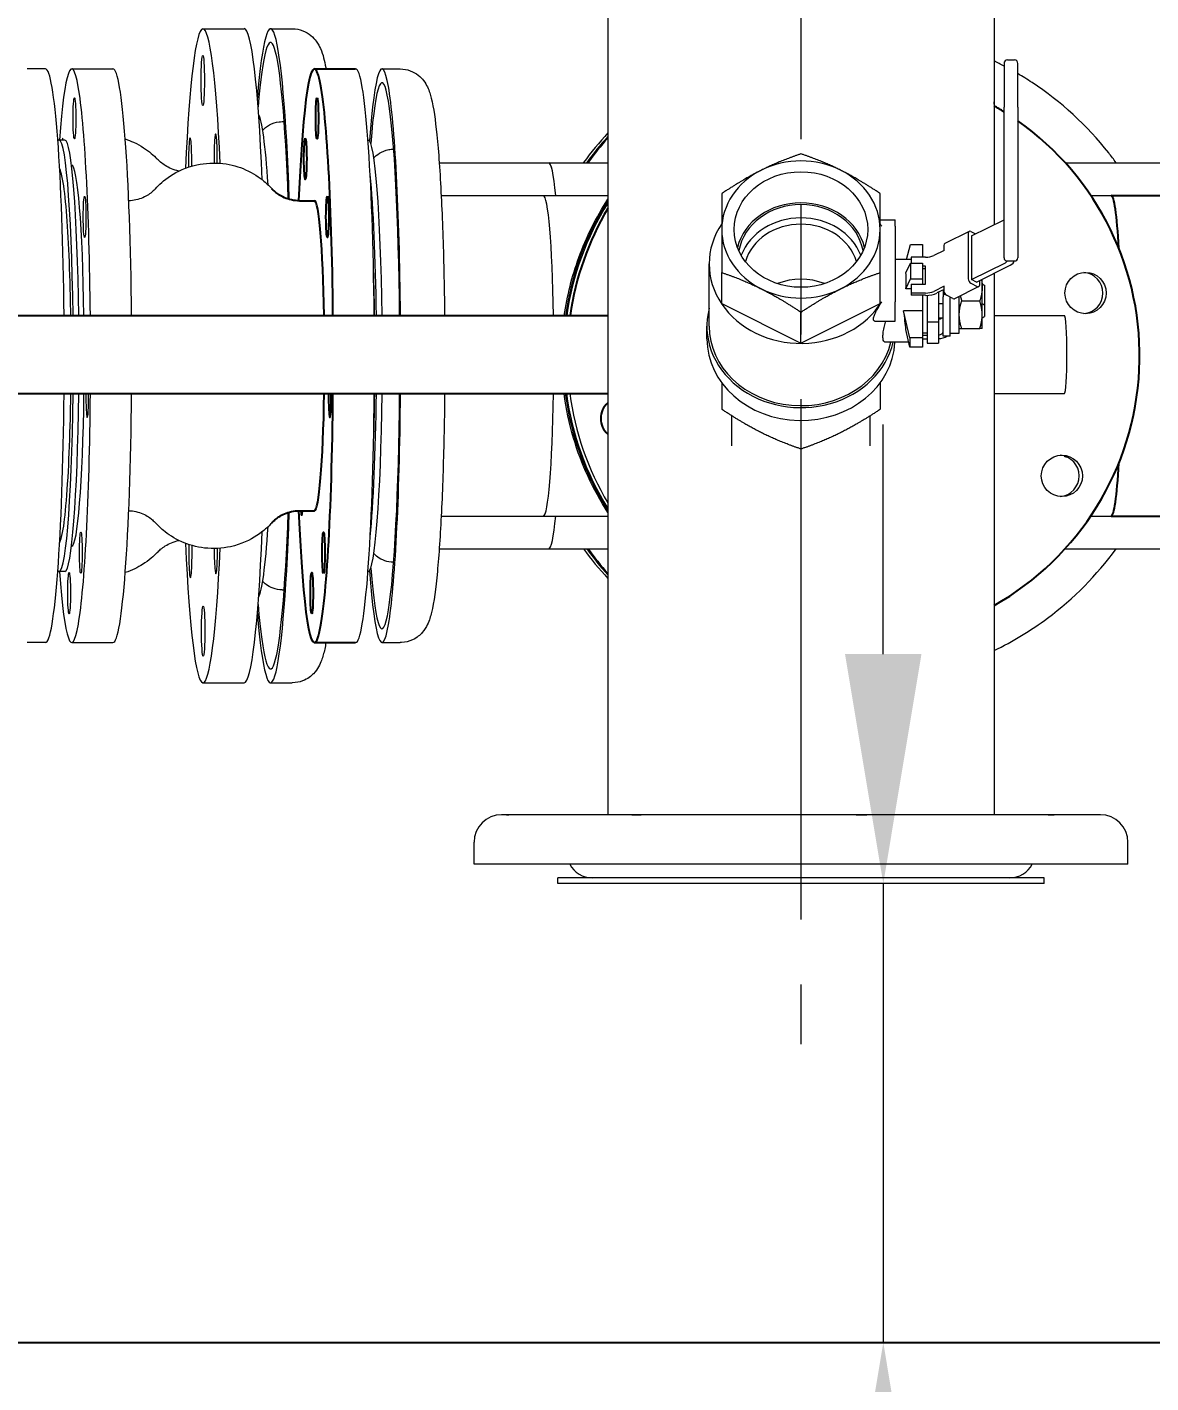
# Model space of a CAD drawing. Header units: millimetres. Extents: x 0 to 100323, y 0 to 59400.
# Drawn here: x 60311 to 61536, y 45902 to 47378 of the extents above; entities that cross this region are included whole.
import ezdxf

# ---------------------------------------------------------------- set-up
doc = ezdxf.new("R2010")
doc.units = ezdxf.units.MM
doc.header["$LTSCALE"] = 100
doc.linetypes.add('CHAIN', pattern=[0.3543, 0.2362, -0.0295, 0.0591, -0.0295])
doc.layers.add('Dimension', color=7, linetype='Continuous', lineweight=18)
doc.layers.add('Visible', color=7, linetype='Continuous', lineweight=25)
doc.layers.add('P_Biomass (BM)', color=150, linetype='Continuous', lineweight=18, true_color=0x007fff)
doc.styles.add('Title', font='arial.ttf')
doc.dimstyles.new('Default - Method 2b', dxfattribs={"dimscale": 100, "dimtxt": 3, "dimasz": 2.5, "dimexe": 3, "dimexo": 0.5, "dimgap": 0.7, "dimtad": 0, "dimtoh": 1, "dimdec": 0, "dimrnd": 1e-08, "dimtxsty": 'Title', "dimcen": 0.09, "dimdle": 10, "dimclrd": 256, "dimclre": 256, "dimclrt": 7, "dimadec": 0, "dimazin": 2, "dimtfac": 0.833333, "dimtdec": 1, "dimtmove": 0, "dimatfit": 3, "dimfxl": 1, "dimtolj": 1, "dimlwd": -1, "dimlwe": -1, "dimarcsym": 0})

# ---------------------------------------------------------------- blocks, each defined once
blk = doc.blocks.new('*D54')
at = {"layer": 'Defpoints', "color": 0, "transparency": 16777216}
for p in [(60931, 46445.5), (61244.2, 46445.5), (60931, 45945.5)]:
    blk.add_point(p, dxfattribs=at)
at = {"layer": 'Dimension', "transparency": 16777216}
for p, q in [((61244.2, 46695.5), (61244.2, 46945.5)), ((61244.2, 46445.5), (61244.2, 45945.5)), ((61244.2, 45695.5), (61244.2, 44684.7))]:
    blk.add_line(p, q, dxfattribs=at)
for points in [[(61202.5, 46695.5), (61285.8, 46695.5), (61244.2, 46445.5)], [(61202.5, 45695.5), (61285.8, 45695.5), (61244.2, 45945.5)]]:
    blk.add_solid(points, dxfattribs=at)
at = {"layer": 'Dimension', "color": 7, "transparency": 16777216, "insert": (61397.3, 43947.8), "char_height": 300, "attachment_point": 7, "rotation": 90, "style": 'Title'}
blk.add_mtext('\\A1;200', dxfattribs=at)
blk = doc.blocks.new('*D55')
at = {"layer": 'Defpoints', "color": 0, "transparency": 16777216}
for p in [(59946.2, 50695.5), (60694.1, 50695.5), (59850.8, 45945.5)]:
    blk.add_point(p, dxfattribs=at)
at = {"layer": 'Dimension', "transparency": 16777216}
for p, q in [((60644.1, 50695.5), (59646.2, 50695.5)), ((59946.2, 50445.5), (59946.2, 49606.2)), ((59946.2, 46195.5), (59946.2, 48599.5))]:
    blk.add_line(p, q, dxfattribs=at)
for points in [[(59904.5, 50445.5), (59987.9, 50445.5), (59946.2, 50695.5)], [(59904.5, 46195.5), (59987.9, 46195.5), (59946.2, 45945.5)]]:
    blk.add_solid(points, dxfattribs=at)
at = {"layer": 'Dimension', "color": 7, "transparency": 16777216, "insert": (60099.4, 48669.5), "char_height": 300, "attachment_point": 7, "rotation": 90, "style": 'Title'}
blk.add_mtext('\\A1;1900', dxfattribs=at)

msp = doc.modelspace()

# ---------------------------------------------------------------- linework, layer by layer
at = {"layer": 'P_Biomass (BM)', "linetype": 'CHAIN', "ltscale": 23.990969}
msp.add_line((61154.5, 50373), (61154.5, 46270.5), dxfattribs=at)
at = {"layer": 'P_Biomass (BM)'}
for p, q in [((60944.1, 50123), (60944.1, 46520.5)), ((61364.9, 50123), (61364.9, 47163.3)), ((60502.9, 47376.7), (60547.8, 47376.7)), ((60576.5, 47376.7), (60600.2, 47376.7)), ((61375.8, 47339), (61375.8, 47291.4)), ((61379.5, 47342.8), (61387, 47342.8)), ((61390.8, 47291.4), (61390.8, 47339)), ((60331.2, 47333), (60311.2, 47333)), ((60359.9, 47333), (60404.8, 47333)), ((60697.9, 47333), (60717.9, 47333)), ((61375.8, 47127), (61375.8, 47291.4)), ((61390.8, 47291.4), (61390.8, 47127)), ((60589, 47275.5), (60591.3, 47275.5)), ((60352.4, 47255.5), (60346.2, 47255.5)), ((60682.7, 47255.5), (60682.9, 47255.5)), ((60710.4, 47245.5), (60710.6, 47245.5)), ((60359.6, 47228), (60359.9, 47228)), ((60760.3, 47230.8), (60879.6, 47230.8)), ((60879.6, 47230.8), (60944.1, 47230.8)), ((61442.3, 47230.8), (61593.1, 47230.8)), ((60762.4, 47195.1), (60873.8, 47195.1)), ((60873.8, 47195.1), (60944.1, 47195.1)), ((61470.3, 47195.1), (61492.5, 47195.1)), ((61240.8, 47168.6), (61257, 47168.6)), ((61257, 47161.6), (61257, 47168.6)), ((61257, 47161.6), (61257, 47079.3)), ((61340.4, 47151), (61375.8, 47168.7)), ((61337.9, 47155.9), (61311.3, 47142.7)), ((61336.9, 47104.1), (61336.9, 47153.9)), ((61339.5, 47155.8), (61344.8, 47153.2)), ((61340.4, 47151), (61340.4, 47103.4)), ((61269.5, 47125.2), (61273.9, 47141.6)), ((61273.9, 47141.6), (61287, 47141.6)), ((61287, 47141.6), (61287, 47127.8)), ((61310.4, 47135.2), (61299.1, 47129.6)), ((61310.4, 47135.2), (61310.4, 47140.6)), ((61054.5, 47052.7), (61054.5, 47120.5)), ((61274.7, 47125.2), (61257, 47125.2)), ((61268.9, 47110.8), (61273.9, 47121.4)), ((61273.9, 47121.4), (61273.9, 47104.1)), ((61273.9, 47121.4), (61287, 47121.4)), ((61290.3, 47127.8), (61274.7, 47127.8)), ((61274.7, 47127.8), (61274.7, 47121.4)), ((61287, 47121.4), (61287, 47104.1)), ((61290.3, 47118), (61287, 47118)), ((61287, 47115.5), (61290.3, 47115.5)), ((61290.3, 47098.5), (61290.3, 47118)), ((61340.4, 47103.4), (61377.3, 47121.8)), ((61345.7, 47100.8), (61382.6, 47119.2)), ((61379.5, 47123.8), (61387, 47123.8)), ((61068.3, 47077.3), (61068.3, 47111)), ((61240.8, 47077.3), (61240.8, 47111)), ((61268.9, 47093.5), (61273.9, 47104.1)), ((61273.9, 47104.1), (61287, 47104.1)), ((61290.3, 47115.2), (61287, 47115.2)), ((61287, 47104.1), (61287, 47098.5)), ((61345.7, 47100.8), (61340.4, 47103.4)), ((61349.3, 47097.9), (61349.3, 47102.5)), ((61352, 47095.2), (61352, 47103.9)), ((61364.9, 47110.3), (61364.9, 46520.5)), ((61274.7, 47093.5), (61268.9, 47093.5)), ((61274.7, 47098.5), (61274.7, 47088.8)), ((61274.7, 47098.5), (61290.3, 47098.5)), ((61274.7, 47088.8), (61274.7, 47086.3)), ((61290.3, 47088.8), (61274.7, 47088.8)), ((61290.3, 47086.3), (61274.7, 47086.3)), ((61287, 47086.3), (61287, 47069.5)), ((61292, 47086.3), (61292, 47057.1)), ((61310.4, 47096.2), (61299.1, 47090.6)), ((61310.4, 47092.7), (61302.7, 47088.9)), ((61304.5, 47089.8), (61304.5, 47057.1)), ((61309.5, 47092.3), (61309.5, 47084.8)), ((61310.4, 47090.8), (61310.4, 47096.2)), ((61320.1, 47082.7), (61313, 47086.3)), ((61348.3, 47095.9), (61321.8, 47082.6)), ((61339.5, 47099.5), (61346.6, 47096)), ((61352, 47065.2), (61352, 47095.2)), ((61354.5, 47097.2), (61354.5, 47075.5)), ((61068.3, 47077.3), (61154.5, 47034.2)), ((61154.5, 47034.2), (61240.8, 47077.3)), ((61257, 47058.3), (61257, 47079.3)), ((61309.5, 47077.2), (61304.5, 47077.2)), ((61309.5, 47041.7), (61309.5, 47084.8)), ((61317, 47067.2), (61317, 47084.3)), ((61327, 47045.2), (61327, 47085.2)), ((61329.7, 47080.2), (61349.3, 47080.2)), ((61354.5, 47075.5), (61354.5, 47063.3)), ((61154.5, 47034.2), (61154.5, 47067.9)), ((61234.8, 47058.3), (61257, 47058.3)), ((61287, 47069.5), (61266.4, 47069.5)), ((61273.1, 47040), (61266.4, 47069.5)), ((61287, 47069.5), (61287, 47040)), ((61304.5, 47057.1), (61292, 47057.1)), ((61292, 47057.1), (61292, 47034)), ((61304.5, 47061.6), (61309.5, 47061.6)), ((61304.5, 47057.1), (61304.5, 47034)), ((61317, 47045.2), (61317, 47067.2)), ((61352, 47050.2), (61352, 47065.2)), ((61364.9, 47064.3), (61441.5, 47064.3)), ((61052, 47038.8), (61052, 47052.7)), ((61273.1, 47030), (61268.8, 47049)), ((61292, 47045.2), (61287, 47045.2)), ((61287, 47042.8), (61292, 47042.8)), ((61317, 47041.7), (61309.5, 47041.7)), ((61317, 47041.7), (61317, 47045.2)), ((61317, 47045.2), (61327, 47045.2)), ((61327, 47050.2), (61329.7, 47050.2)), ((61329.7, 47050.2), (61349.3, 47050.2)), ((61352, 47050.2), (61349.3, 47050.2)), ((61272, 47035.2), (61246.6, 47035.2)), ((61273.1, 47040), (61273.1, 47030)), ((61287, 47040), (61273.1, 47040)), ((61287, 47030), (61273.1, 47030)), ((61287, 47040), (61287, 47030)), ((61287, 47039), (61292, 47039)), ((61292, 47034), (61304.5, 47034)), ((61068.3, 46990.9), (61068.3, 46962.1)), ((61240.8, 46990.9), (61240.8, 46962.1)), ((61364.9, 46979.3), (61441.5, 46979.3)), ((61079.1, 46922.5), (61079.1, 46955)), ((61229.9, 46922.5), (61229.9, 46955)), ((61154.5, 46950.1), (61154.5, 46918.9)), ((60762.4, 46845.8), (60873.8, 46845.8)), ((60873.8, 46845.8), (60944.1, 46845.8)), ((61470.3, 46845.8), (61492.5, 46845.8)), ((60359.6, 46813), (60359.9, 46813)), ((60760.3, 46810.1), (60879.6, 46810.1)), ((60879.6, 46810.1), (60944.1, 46810.1)), ((61442.3, 46810.1), (61593.1, 46810.1)), ((60710.4, 46795.5), (60710.6, 46795.5)), ((60352.4, 46785.5), (60346.2, 46785.5)), ((60682.7, 46785.5), (60682.9, 46785.5)), ((60589, 46765.5), (60591.3, 46765.5)), ((60331.2, 46708), (60311.2, 46708)), ((60359.9, 46708), (60404.8, 46708)), ((60697.9, 46708), (60717.9, 46708)), ((60502.9, 46664.2), (60547.8, 46664.2)), ((60576.5, 46664.2), (60600.2, 46664.2)), ((60833.8, 46520.5), (60828.3, 46520.5)), ((60833.8, 46520.5), (60836.3, 46520.5)), ((60970.2, 46520.5), (60836.3, 46520.5)), ((60970.2, 46520.5), (60980.2, 46520.5)), ((61214.5, 46520.5), (60980.2, 46520.5)), ((61214.5, 46520.5), (61226.3, 46520.5)), ((61423.7, 46520.5), (61226.3, 46520.5)), ((61423.7, 46520.5), (61430.3, 46520.5)), ((61480.8, 46520.5), (61430.3, 46520.5)), ((60798.3, 46466.7), (60798.3, 46490.5)), ((61510.8, 46466.7), (61510.8, 46490.5)), ((61510.8, 46466.7), (60798.3, 46466.7)), ((61419.5, 46451.7), (60889.5, 46451.7)), ((60889.5, 46445.5), (60889.5, 46451.7)), ((61419.5, 46445.5), (61419.5, 46451.7)), ((61419.5, 46445.5), (60889.5, 46445.5))]:
    msp.add_line(p, q, dxfattribs=at)
for centre, radius, start, end in [((61379.5, 47339), 3.75, 90, 180), ((61387, 47339), 3.75, 0, 90), ((60828.3, 46490.5), 30, 90, 180), ((61480.8, 46490.5), 30, 0, 90), ((60927, 46479.2), 27.5, 207.0357, 270), ((61382, 46479.2), 27.5, 270, 332.9643)]:
    msp.add_arc(centre, radius, start, end, dxfattribs=at)
for centre, major_axis, ratio, start_param, end_param in [((60576.5, 47020.5), (0, 356.3), 0.065414, 5.210759, 6.946245), ((60502.9, 47020.5), (0, 356.3), 0.065414, 5.341744, 7.243235), ((60547.8, 47020.5), (0, 356.3), 0.065414, 5.280703, 6.283185), ((60576.5, 47020.5), (0, 341.3), 0.065414, 5.235983, 6.936263), ((60359.9, 47020.5), (0, 312.5), 0.065414, 4.85311, 7.002891), ((60697.9, 47020.5), (0, 312.5), 0.065414, 4.85311, 7.007747), ((60331.2, 47020.5), (0, 312.5), 0.065414, 4.85311, 6.283185), ((60404.8, 47020.5), (0, 312.5), 0.065414, 4.85311, 6.283185), ((60669.2, 47020.5), (0, 312.5), 0.065414, 4.85311, 6.283185), ((60697.9, 47020.5), (0, 297.5), 0.065414, 4.860256, 6.963476), ((61338.4, 47292.8), (0, -26.9), 0.997858, 1.557221, 1.736491), ((60561.5, 47020.5), (0, 265), 0.065414, 5.491426, 6.168743), ((60346.2, 47020.5), (0, 235), 0.065414, 4.899999, 6.375614), ((60516.7, 47234.7), (0, 27.5), 0.065414, 4.554608, 8.008558), ((60350, 47235), (0, 22.5), 0.065414, 5.854247, 6.712123), ((60352.4, 47020.5), (0, 235), 0.065414, 4.899999, 6.283185), ((60488.9, 47230.5), (0, 27.5), 0.065414, 4.588429, 8.01897), ((60682.9, 47020.5), (0, 235), 0.065414, 4.899999, 6.283185), ((61204.5, 47020.5), (0, 356.3), 0.997858, 0.82164, 0.939085), ((61208, 47020.5), (0, 356.3), 0.997858, 0.836623, 0.939085), ((61209.4, 47020.5), (0, -356.3), 0.997858, 3.984071, 4.080678), ((61154.5, 47158), (-86.3, 0), 0.866025, 4.18879, 5.235988), ((60359.9, 47020.5), (0, 207.5), 0.065414, 4.925222, 6.283185), ((60879.6, 47020.5), (0, 210.4), 0.065414, 5.691614, 6.283802), ((60879.6, 47020.5), (0, 210.4), 0.065414, 5.691614, 6.283185), ((61154.5, 47158), (-86.3, 0), 0.866025, 5.235988, 6.283185), ((61154.5, 47158), (86.3, 0), 0.866025, 0, 1.047198), ((60676.7, 47020.5), (0, -235), 0.065414, 1.758407, 2.5644), ((60873.8, 47020.5), (0, 174.6), 0.065414, 4.966098, 6.283185), ((60873.8, 47020.5), (0, 174.6), 0.065414, 4.966098, 6.283185), ((61206.7, 47020.5), (0, 312.5), 0.997858, 1.00126, 1.430076), ((61208.1, 47020.5), (0, -312.5), 0.997858, 4.151174, 4.571668), ((61154.5, 47125.8), (70.7, 0), 0.866025, 0.209162, 2.932431), ((61154.5, 47125.8), (68.5, 0), 0.866025, 0.155591, 2.986002), ((61154.5, 47120.5), (-100, 0), 0.866025, 5.752578, 8.929814), ((61154.5, 47111.4), (68.5, 0), 0.866025, 0.317883, 2.82371), ((61154.5, 47109.6), (-62.5, 0), 0.866025, 3.394153, 6.030625), ((61154.5, 47120.5), (100, 0), 0.866025, 0.494964, 0.530607), ((61154.5, 47158), (-86.3, 0), 0.866025, 0, 1.047198), ((61154.5, 47158), (86.3, 0), 0.866025, 5.235988, 6.283185), ((61339.5, 47152.6), (-1.68, 3.35), 0.612372, 5.598466, 7.169262), ((61313, 47139.3), (-1.68, 3.35), 0.612372, 0, 0.886077), ((60676.7, 47020.5), (0, -207.5), 0.065414, 1.783629, 2.077629), ((61290.3, 47134), (-12.5, 0), 0.5, 1.570796, 2.356194), ((61379.5, 47127), (-3.75, 0), 0.866025, 0, 1.570796), ((61372, 47124.5), (7.5, 0), 0.5, 5.497787, 6.083184), ((61372, 47124.5), (15, 0), 0.5, 5.497787, 6.18334), ((61387, 47127), (3.75, 0), 0.866025, 4.712389, 6.283185), ((61154.5, 47049.7), (-62.5, 0), 0.866025, 4.28997, 5.134808), ((61258.8, 47080.2), (-5.4, -45), 0.197595, 1.894096, 2.342282), ((61339.5, 47102.8), (1.68, -3.35), 0.612372, 4.02767, 5.598466), ((61461, 47088.8), (0, -22.5), 0.997858, 0.080208, 3.061384), ((61154.5, 47158), (86.3, 0), 0.866025, 4.18879, 5.235988), ((61290.3, 47095), (-12.5, 0), 0.5, 1.570796, 2.356194), ((61290.3, 47095), (-17.5, 0), 0.5, 1.570796, 2.356194), ((61324.5, 47084.8), (-15, 0), 0.5, 5.817437, 6.283185), ((61313, 47089.5), (-1.68, 3.35), 0.612372, 0.886077, 2.456873), ((61346.6, 47099.2), (1.68, -3.35), 0.612372, 5.598466, 7.169262), ((61154.5, 47052.7), (-102.5, 0), 0.866025, 6.061871, 9.226334), ((61320.1, 47086), (1.68, -3.35), 0.612372, 5.598466, 6.283185), ((61260.3, 47080.2), (-7.7, 45), 0.095309, 3.930328, 4.455858), ((61302, 47063.9), (-7.5, 0), 0.5, 1.910633, 2.484078), ((61441.5, 47021.8), (0, 42.5), 0.065414, 3.141593, 6.283185), ((61154.5, 47052.7), (-100, 0), 0.866025, 0, 2.938119), ((61302, 47046.5), (7.5, 0), 0.5, 5.052226, 6.283185), ((61302, 47046.5), (15, 0), 0.5, 4.879837, 5.583761), ((61154.5, 47038.8), (-102.5, 0), 0.866025, 0, 3.100744), ((60331.2, 47020.5), (0, -312.5), 0.065414, 0, 1.438669), ((60346.2, 47020.5), (0, -235), 0.065414, 6.190757, 7.677882), ((60359.9, 47020.5), (0, -312.5), 0.065414, 5.56348, 7.721854), ((60352.4, 47020.5), (0, -235), 0.065414, 0, 1.394697), ((60359.9, 47020.5), (0, -207.5), 0.065414, 0, 1.371062), ((60376.8, 46975.7), (0, -22.5), 0.065414, 4.552832, 8.013539), ((60404.8, 47020.5), (0, -312.5), 0.065414, 0, 1.438669), ((60669.2, 47020.5), (0, -312.5), 0.065414, 0, 1.438669), ((60682.9, 47020.5), (0, -235), 0.065414, 0, 1.394697), ((60697.9, 47020.5), (0, -312.5), 0.065414, 5.558624, 7.721854), ((60676.7, 47020.5), (0, -235), 0.065414, 0.577193, 1.394697), ((60697.9, 47020.5), (0, -297.5), 0.065414, 5.602895, 7.71515), ((60676.7, 47020.5), (0, -207.5), 0.065414, 1.063964, 1.371062), ((60873.8, 47020.5), (0, -174.6), 0.065414, 0, 1.332795), ((60873.8, 47020.5), (0, -174.6), 0.065414, 0, 1.332795), ((61206.7, 47020.5), (0, 312.5), 0.997858, 1.702924, 2.140333), ((61208.1, 47020.5), (0, -312.5), 0.997858, 4.844516, 5.273604), ((61211.7, 47020.5), (0, -312.5), 0.997858, 4.844516, 5.251537), ((61435.2, 46889.6), (0, -22.5), 0.997858, 0.080208, 3.061384), ((61450.7, 46931), (0, -21.9), 0.997858, 5.838729, 6.009379), ((60576.5, 47020.5), (0, -356.3), 0.065414, 5.620126, 7.355612), ((60576.5, 47020.5), (0, -341.3), 0.065414, 5.630108, 7.330388), ((60879.6, 47020.5), (0, -210.4), 0.065414, 0, 0.591571), ((60879.6, 47020.5), (0, -210.4), 0.065414, 6.282568, 6.874757), ((60547.8, 47020.5), (0, -356.3), 0.065414, 0, 1.002483), ((60561.5, 47020.5), (0, -265), 0.065414, 0.114442, 0.791759), ((60502.9, 47020.5), (0, -356.3), 0.065414, 5.323136, 7.224627), ((60489.2, 46806.2), (0, -27.5), 0.065414, 4.393355, 8.132481), ((60516.9, 46810.4), (0, -27.5), 0.065414, 4.711965, 7.858034), ((61204.5, 47020.5), (0, 356.3), 0.997858, 2.202507, 2.319952), ((61208, 47020.5), (0, 356.3), 0.997858, 2.202507, 2.30497), ((61209.4, 47020.5), (0, -356.2), 0.997858, 5.3441, 5.440707)]:
    msp.add_ellipse(centre, major_axis=major_axis, ratio=ratio, start_param=start_param, end_param=end_param, dxfattribs=at)
for centre, major_axis, ratio in [((60502.7, 47320.4), (0, 27.5), 0.065414), ((60362.8, 47279.1), (0, 22.5), 0.065414), ((61154.5, 47158), (72.7, 0), 0.866025), ((60373.9, 47171.7), (0, 22.5), 0.065414), ((61464.6, 47088.8), (0, 22.5), 0.997858), ((61438.8, 46889.6), (0, -22.5), 0.997858), ((60369.8, 46805.9), (0, -22.5), 0.065414), ((60357, 46761.8), (0, -22.5), 0.065414), ((60503.1, 46720.5), (0, -27.5), 0.065414)]:
    msp.add_ellipse(centre, major_axis=major_axis, ratio=ratio, dxfattribs=at)
for points, knots in [([(60600.2, 47376.7), (60604.3, 47376.7), (60608.2, 47375.9), (60615.2, 47373.2), (60618.1, 47371.3), (60623.1, 47367.2), (60624.9, 47365.1), (60628.6, 47360.1), (60629.8, 47357.5), (60634, 47348), (60635.2, 47342), (60636.7, 47333.9), (60636.8, 47333.4), (60636.9, 47333)], [3.5885629, 3.5885629, 3.5885629, 3.5885629, 3.6138565, 3.6138565, 3.6417472, 3.6417472, 3.6773731, 3.6773731, 3.736136, 3.736136, 3.9215989, 3.9215989, 3.9327594, 3.9327594, 3.9327594, 3.9327594]), ([(60717.9, 47333), (60721.7, 47333), (60725.6, 47332.2), (60732.3, 47329.7), (60735.1, 47327.9), (60740, 47324.1), (60741.8, 47322.1), (60745.2, 47317.6), (60746.4, 47315.4), (60749.7, 47308.6), (60750.7, 47305), (60754.3, 47290.5), (60756, 47277.8), (60759.6, 47242.8), (60761.2, 47220.1), (60763.7, 47169.3), (60764.7, 47141.6), (60765.7, 47096.7), (60766, 47080.6), (60766.1, 47064.3)], [0.270823, 0.270823, 0.270823, 0.270823, 0.295137, 0.295137, 0.32188, 0.32188, 0.355307, 0.355307, 0.40565, 0.40565, 0.528247, 0.528247, 0.842407, 0.842407, 1.186769, 1.186769, 1.512841, 1.512841, 1.686935, 1.686935, 1.686935, 1.686935]), ([(61497.9, 47230.8), (61495.3, 47234.4), (61492.6, 47238), (61466.3, 47271.3), (61438, 47297.3), (61401.2, 47321.5), (61396, 47324.7), (61390.8, 47327.8)], [3.0278381, 3.0278381, 3.0278381, 3.0278381, 3.0653388, 3.0653388, 3.3853645, 3.3853645, 3.4368178, 3.4368178, 3.4368178, 3.4368178]), ([(60568, 47266.3), (60569.7, 47268.1), (60572, 47270.2), (60578.3, 47273.6), (60582, 47274.9), (60587, 47275.4), (60588, 47275.5), (60589, 47275.5)], [3.5197026, 3.5197026, 3.5197026, 3.5197026, 3.55336908, 3.55336908, 3.58174744, 3.58174744, 3.58856293, 3.58856293, 3.58856293, 3.58856293]), ([(60418.2, 47256.6), (60421.4, 47255.5), (60424.5, 47254.3), (60435.4, 47249.4), (60441.6, 47245), (60449, 47238.8), (60451.2, 47236.7), (60453.1, 47234.7)], [5.92124593, 5.92124593, 5.92124593, 5.92124593, 5.93018147, 5.93018147, 5.95548509, 5.95548509, 5.96888488, 5.96888488, 5.96888488, 5.96888488]), ([(60476.5, 47221.6), (60473.7, 47222.2), (60471, 47223.1), (60466.1, 47225.2), (60463.8, 47226.4), (60459.9, 47228.8), (60458.2, 47230.1), (60455.3, 47232.5), (60454.1, 47233.7), (60453.1, 47234.7)], [5.91494636, 5.91494636, 5.91494636, 5.91494636, 5.92781888, 5.92781888, 5.94150755, 5.94150755, 5.95519621, 5.95519621, 5.96888488, 5.96888488, 5.96888488, 5.96888488]), ([(60689.1, 47235.9), (60690.5, 47237.5), (60692.5, 47239.4), (60697.9, 47242.7), (60701.4, 47244.3), (60707, 47245.3), (60708.7, 47245.5), (60710.4, 47245.5)], [6.48197745, 6.48197745, 6.48197745, 6.48197745, 6.51307479, 6.51307479, 6.54233499, 6.54233499, 6.5540087, 6.5540087, 6.5540087, 6.5540087]), ([(60358.8, 47064.3), (60358.8, 47069), (60358.7, 47073.7), (60358.2, 47099), (60357.5, 47118.6), (60355.9, 47154.1), (60354.9, 47169.9), (60352.4, 47196.9), (60351.1, 47207.5), (60348.5, 47219.1), (60347.8, 47221.7), (60346.7, 47224.7)], [2.598912, 2.598912, 2.598912, 2.598912, 2.671912, 2.671912, 2.995501, 2.995501, 3.322666, 3.322666, 3.667226, 3.667226, 3.776175, 3.776175, 3.776175, 3.776175]), ([(60451, 47202.4), (60454.9, 47206.6), (60460.1, 47211.5), (60474.8, 47221.2), (60484.6, 47225.9), (60505.2, 47230.4), (60515.2, 47231), (60533.7, 47228.8), (60542.2, 47226.3), (60557.7, 47219.4), (60564.2, 47214.9), (60572.8, 47207.8), (60575.7, 47205), (60578.1, 47202.4)], [2.5060027, 2.5060027, 2.5060027, 2.5060027, 2.5346422, 2.5346422, 2.5632818, 2.5632818, 2.5853015, 2.5853015, 2.6066159, 2.6066159, 2.6316882, 2.6316882, 2.6492004, 2.6492004, 2.6492004, 2.6492004]), ([(60451, 47202.4), (60450.2, 47201.4), (60449.1, 47200.4), (60446.7, 47198.2), (60445.2, 47197), (60441.8, 47194.8), (60439.7, 47193.7), (60435.2, 47191.6), (60432.6, 47190.8), (60427.3, 47189.6), (60424.7, 47189.3), (60422, 47189.2)], [2.50600266, 2.50600266, 2.50600266, 2.50600266, 2.52032244, 2.52032244, 2.53464222, 2.53464222, 2.548962, 2.548962, 2.56328178, 2.56328178, 2.57602605, 2.57602605, 2.57602605, 2.57602605]), ([(60896.6, 47064.3), (60899.7, 47085.8), (60905, 47107), (60920.5, 47149.7), (60931.2, 47171.1), (60944.1, 47191.1)], [2.5418599, 2.5418599, 2.5418599, 2.5418599, 2.7503249, 2.7503249, 2.9787911, 2.9787911, 2.9787911, 2.9787911]), ([(61234.8, 47058.3), (61234.6, 47058.3), (61234.3, 47058.4), (61233.6, 47058.7), (61233.4, 47059.3), (61233.4, 47061.1), (61233.6, 47062.3), (61234.7, 47065.1), (61235.4, 47066.7), (61237.1, 47070), (61238.2, 47072), (61240.4, 47075.9), (61241.5, 47077.7), (61242.5, 47079.3)], [-2.100869, -2.100869, -2.100869, -2.100869, -2.023546, -2.023546, -1.811906, -1.811906, -1.600265, -1.600265, -1.388625, -1.388625, -1.137758, -1.137758, -0.886891, -0.886891, -0.886891, -0.886891]), ([(61243.8, 47041.2), (61243.8, 47042.7), (61244, 47044.4), (61244.5, 47048.3), (61245, 47050.5), (61245.9, 47054.6), (61246.3, 47056.5), (61246.8, 47058.3)], [-11.0232652, -11.0232652, -11.0232652, -11.0232652, -10.6784958, -10.6784958, -10.3337263, -10.3337263, -10.0842942, -10.0842942, -10.0842942, -10.0842942]), ([(61246.6, 47035.2), (61246.2, 47035.2), (61245.8, 47035.3), (61245, 47036), (61244.5, 47036.6), (61244, 47038.6), (61243.8, 47039.8), (61243.8, 47041.2)], [-0.9116263, -0.9116263, -0.9116263, -0.9116263, -0.6895389, -0.6895389, -0.3447694, -0.3447694, 0, 0, 0, 0]), ([(60346.7, 46816.2), (60346.9, 46816.9), (60347.2, 46817.6), (60350.2, 46827), (60351.3, 46835.1), (60354, 46859.7), (60355.2, 46875.8), (60357.1, 46911.8), (60357.8, 46931.1), (60358.6, 46960.7), (60358.7, 46969.9), (60358.9, 46979.3)], [0.978282, 0.978282, 0.978282, 0.978282, 1.00493, 1.00493, 1.334667, 1.334667, 1.696435, 1.696435, 2.025081, 2.025081, 2.169199, 2.169199, 2.169199, 2.169199]), ([(60766.2, 46979.3), (60766, 46963.2), (60765.8, 46947.4), (60764.8, 46902.8), (60763.9, 46875.2), (60761.5, 46825.5), (60760, 46803.5), (60756.5, 46766.5), (60754.6, 46752.2), (60750.8, 46736.4), (60749.8, 46732.5), (60746.1, 46724.9), (60744.7, 46722.2), (60739.5, 46716.4), (60736.3, 46713.3), (60727.8, 46709.3), (60723.5, 46708.2), (60718.7, 46708), (60718.3, 46708), (60717.9, 46708)], [1.986847, 1.986847, 1.986847, 1.986847, 2.157934, 2.157934, 2.480759, 2.480759, 2.806553, 2.806553, 3.146928, 3.146928, 3.279672, 3.279672, 3.338523, 3.338523, 3.38187, 3.38187, 3.409864, 3.409864, 3.412416, 3.412416, 3.412416, 3.412416]), ([(60944.1, 46849.8), (60927.9, 46874.8), (60915.2, 46902.2), (60901.9, 46946.7), (60898.4, 46962.9), (60896.3, 46979.3)], [1.8234302, 1.8234302, 1.8234302, 1.8234302, 2.1100956, 2.1100956, 2.2689564, 2.2689564, 2.2689564, 2.2689564]), ([(60422, 46851.7), (60424.7, 46851.6), (60427.3, 46851.3), (60432.6, 46850.1), (60435.2, 46849.3), (60439.7, 46847.3), (60441.8, 46846.1), (60445.2, 46843.9), (60446.7, 46842.7), (60449.1, 46840.5), (60450.2, 46839.5), (60451, 46838.6)], [5.72076971, 5.72076971, 5.72076971, 5.72076971, 5.73351399, 5.73351399, 5.74783377, 5.74783377, 5.76215354, 5.76215354, 5.77647332, 5.77647332, 5.7907931, 5.7907931, 5.7907931, 5.7907931]), ([(60578.1, 46838.6), (60574.2, 46834.3), (60569, 46829.4), (60554.3, 46819.7), (60544.5, 46815), (60523.9, 46810.5), (60514, 46809.9), (60495.4, 46812.1), (60486.9, 46814.7), (60471.4, 46821.5), (60464.9, 46826), (60456.3, 46833.1), (60453.4, 46835.9), (60451, 46838.6)], [5.6475953, 5.6475953, 5.6475953, 5.6475953, 5.6762349, 5.6762349, 5.7048744, 5.7048744, 5.7268942, 5.7268942, 5.7482086, 5.7482086, 5.7732809, 5.7732809, 5.7907931, 5.7907931, 5.7907931, 5.7907931]), ([(60453.1, 46806.2), (60449.2, 46802.1), (60444.2, 46797.6), (60431.9, 46789.9), (60425.6, 46786.7), (60418.2, 46784.3)], [2.69040556, 2.69040556, 2.69040556, 2.69040556, 2.71778289, 2.71778289, 2.73804451, 2.73804451, 2.73804451, 2.73804451]), ([(60453.1, 46806.2), (60454.1, 46807.3), (60455.3, 46808.4), (60458.2, 46810.8), (60459.9, 46812.1), (60463.8, 46814.5), (60466.1, 46815.8), (60471, 46817.8), (60473.7, 46818.7), (60476.5, 46819.3)], [2.69040556, 2.69040556, 2.69040556, 2.69040556, 2.70409422, 2.70409422, 2.71778289, 2.71778289, 2.73147156, 2.73147156, 2.74434408, 2.74434408, 2.74434408, 2.74434408]), ([(61364.9, 46699.3), (61385.4, 46709.2), (61405, 46721.1), (61451.7, 46755.9), (61477, 46781.4), (61497.9, 46810.1)], [1.2728196, 1.2728196, 1.2728196, 1.2728196, 1.4650451, 1.4650451, 1.7642442, 1.7642442, 1.7642442, 1.7642442]), ([(60710.4, 46795.5), (60707.1, 46795.5), (60703.8, 46796.1), (60697.9, 46798.2), (60695.4, 46799.6), (60691.6, 46802.4), (60690.2, 46803.8), (60689.1, 46805)], [3.41241604, 3.41241604, 3.41241604, 3.41241604, 3.43541186, 3.43541186, 3.46066943, 3.46066943, 3.4844473, 3.4844473, 3.4844473, 3.4844473]), ([(60589, 46765.5), (60585.6, 46765.5), (60582.2, 46766.1), (60576.1, 46768.3), (60573.6, 46769.8), (60570.2, 46772.4), (60569, 46773.5), (60568, 46774.6)], [0.44697028, 0.44697028, 0.44697028, 0.44697028, 0.47057858, 0.47057858, 0.49651847, 0.49651847, 0.51583062, 0.51583062, 0.51583062, 0.51583062]), ([(60636.9, 46708), (60636, 46703.1), (60635.1, 46698.7), (60632.8, 46690.5), (60631.7, 46686.7), (60627.5, 46679.4), (60625.9, 46676.9), (60620.7, 46671.5), (60617.1, 46668.4), (60608.2, 46665), (60604.2, 46664.2), (60600.2, 46664.2)], [6.3859591, 6.3859591, 6.3859591, 6.3859591, 6.5016483, 6.5016483, 6.6159019, 6.6159019, 6.6627082, 6.6627082, 6.7050778, 6.7050778, 6.7301556, 6.7301556, 6.7301556, 6.7301556]), ([(60836.3, 46520.5), (60835.9, 46520.5), (60835.6, 46520.5), (60834.6, 46520.5), (60834.1, 46520.5), (60833.8, 46520.5), (60833.8, 46520.5), (60833.8, 46520.5)], [-2.1952792, -2.1952792, -2.1952792, -2.1952792, -2.0993492, -2.0993492, -1.8229843, -1.8229843, -1.7097702, -1.7097702, -1.7097702, -1.7097702]), ([(60980.2, 46520.5), (60979.5, 46520.5), (60978.8, 46520.5), (60976, 46520.5), (60974, 46520.5), (60971.5, 46520.5), (60970.8, 46520.5), (60970.2, 46520.5)], [-2.1952792, -2.1952792, -2.1952792, -2.1952792, -2.0993492, -2.0993492, -1.8229843, -1.8229843, -1.7097702, -1.7097702, -1.7097702, -1.7097702]), ([(61226.3, 46520.5), (61226, 46520.5), (61225.7, 46520.5), (61222.1, 46520.5), (61218.7, 46520.5), (61214.9, 46520.5), (61214.7, 46520.5), (61214.5, 46520.5)], [-3.2252988, -3.2252988, -3.2252988, -3.2252988, -3.177097, -3.177097, -2.688345, -2.688345, -2.659356, -2.659356, -2.659356, -2.659356]), ([(61430.3, 46520.5), (61430, 46520.5), (61429.7, 46520.5), (61428.4, 46520.5), (61427.1, 46520.5), (61425, 46520.5), (61424.4, 46520.5), (61423.7, 46520.5)], [-2.1952792, -2.1952792, -2.1952792, -2.1952792, -2.0993492, -2.0993492, -1.8229843, -1.8229843, -1.7097702, -1.7097702, -1.7097702, -1.7097702])]:
    msp.add_open_spline(points, degree=3, knots=knots, dxfattribs=at)
msp.add_open_spline([(61375.8, 47336.1), (61372.2, 47338), (61368.5, 47339.8), (61364.9, 47341.6)], degree=3, dxfattribs=at)
for points, weights in [([(61154.5, 47240.4), (61131.4, 47232.7), (61111.4, 47222.6)], [1.65050105335, 1.77816775413, 1.77816775413]), ([(61197.6, 47222.6), (61177.6, 47232.7), (61154.5, 47240.4)], [1.77816775413, 1.77816775413, 1.65050105335]), ([(61111.4, 47222.6), (61091.4, 47212.6), (61068.3, 47197.2)], [1.77816775413, 1.77816775413, 1.65050105335]), ([(61240.8, 47197.2), (61217.7, 47212.6), (61197.6, 47222.6)], [1.65050105335, 1.77816775413, 1.77816775413]), ([(61068.3, 47197.2), (61068.3, 47178), (61068.3, 47158)], [1.65050105335, 1.77816775413, 1.77816775413]), ([(61240.8, 47158), (61240.8, 47178), (61240.8, 47197.2)], [1.77816775413, 1.77816775413, 1.65050105335]), ([(61068.3, 47158), (61068.3, 47137.9), (61068.3, 47111)], [1.77816775413, 1.77816775413, 1.65050105335]), ([(61240.8, 47111), (61240.8, 47137.9), (61240.8, 47158)], [1.65050105335, 1.77816775413, 1.77816775413]), ([(61068.3, 47111), (61091.4, 47103.3), (61111.4, 47093.3)], [1.65050105335, 1.77816775413, 1.77816775413]), ([(61197.6, 47093.3), (61217.7, 47103.3), (61240.8, 47111)], [1.77816775413, 1.77816775413, 1.65050105335]), ([(61351.2, 47103.5), (61352, 47099.2), (61352, 47095.2)], [1.75070824969, 1.79385662014, 1.79385662014]), ([(61111.4, 47093.3), (61131.4, 47083.3), (61154.5, 47067.9)], [1.77816775413, 1.77816775413, 1.65050105335]), ([(61154.5, 47067.9), (61177.6, 47083.3), (61197.6, 47093.3)], [1.65050105335, 1.77816775413, 1.77816775413]), ([(61352, 47095.2), (61352, 47088.2), (61349.3, 47080.2)], [1.79385662014, 1.79385662014, 1.66506350946]), ([(61352, 47098.8), (61353.4, 47097.9), (61354.5, 47097.2)], [1.14874156311, 1.12552357002, 1.09389498572]), ([(61327, 47065.2), (61327, 47072.2), (61329.7, 47080.2)], [1.79385662014, 1.79385662014, 1.66506350946]), ([(61328.1, 47085.8), (61328.7, 47083.1), (61329.7, 47080.2)], [1.73845394875, 1.70938483557, 1.66506350946]), ([(61352, 47065.2), (61352, 47072.2), (61349.3, 47080.2)], [1.79385662014, 1.79385662014, 1.66506350946]), ([(61354.5, 47075.5), (61353.4, 47076.3), (61352, 47077.2)], [1.09389498572, 1.12552357002, 1.14874156311]), ([(61329.7, 47050.2), (61327, 47058.2), (61327, 47065.2)], [1.66506350946, 1.79385662014, 1.79385662014]), ([(61349.3, 47050.2), (61352, 47058.2), (61352, 47065.2)], [1.66506350946, 1.79385662014, 1.79385662014]), ([(61352, 47061.6), (61353.4, 47062.5), (61354.5, 47063.3)], [1.14874156311, 1.12552357002, 1.09389498572]), ([(61111.4, 46936.6), (61091.4, 46946.7), (61068.3, 46962.1)], [1.77816775413, 1.77816775413, 1.65050105335]), ([(61240.8, 46962.1), (61217.7, 46946.7), (61197.6, 46936.6)], [1.65050105335, 1.77816775413, 1.77816775413]), ([(61154.5, 46918.9), (61131.4, 46926.6), (61111.4, 46936.6)], [1.65050105335, 1.77816775413, 1.77816775413]), ([(61197.6, 46936.6), (61177.6, 46926.6), (61154.5, 46918.9)], [1.77816775413, 1.77816775413, 1.65050105335])]:
    msp.add_rational_spline(points, weights, degree=2, dxfattribs=at)
at = {"layer": 'Visible'}
for p, q in [((60624.3, 47333), (60669.2, 47333)), ((61492.5, 47195.1), (61617.2, 47195.1)), ((60608.1, 47189.2), (60624.3, 47189.2)), ((59611.5, 47064.3), (60944.1, 47064.3)), ((59611.5, 46979.3), (60944.1, 46979.3)), ((60608.1, 46851.7), (60624.3, 46851.7)), ((61492.5, 46845.8), (61617.2, 46845.8)), ((60624.3, 46708), (60669.2, 46708)), ((58595.3, 45945.5), (65658, 45945.5)), ((58595.3, 45945.5), (70829.4, 45945.5))]:
    msp.add_line(p, q, dxfattribs=at)
for centre, major_axis, ratio, start_param, end_param in [((60624.3, 47020.5), (0, 312.5), 0.065414, 4.85311, 7.283499), ((61211.7, 47020.5), (0, 312.5), 0.997858, 5.729273, 5.769783), ((61211.7, 47020.5), (0, 312.5), 0.997858, 3.654995, 5.671655), ((61492.5, 47020.5), (0, 174.6), 0.065414, 5.445557, 6.283185), ((61492.5, 47020.5), (0, 174.6), 0.065414, 5.445557, 6.283185), ((60624.3, 47020.5), (0, 168.8), 0.065414, 4.975136, 6.283185), ((61211.7, 47020.5), (0, -312.5), 0.997858, 4.173241, 4.571668), ((60624.3, 47020.5), (0, -312.5), 0.065414, 5.282871, 7.721854), ((60624.3, 47020.5), (0, -168.8), 0.065414, 0, 1.32434), ((60641.2, 46975.7), (0, -22.5), 0.065414, 4.552832, 8.013539), ((60958.8, 46952.1), (0, 22.5), 0.997858, 0.713852, 2.427741), ((61492.5, 47020.5), (0, -174.6), 0.065414, 0, 0.837628), ((61492.5, 47020.5), (0, -174.6), 0.065414, 0, 0.837628), ((60610.3, 46869.2), (0, -22.5), 0.065414, 5.602811, 6.963559)]:
    msp.add_ellipse(centre, major_axis=major_axis, ratio=ratio, start_param=start_param, end_param=end_param, dxfattribs=at)
for centre, major_axis in [((60627.2, 47279.1), (0, 22.5)), ((60614.4, 47235), (0, 22.5)), ((60638.4, 47171.7), (0, 22.5)), ((60634.2, 46805.9), (0, -22.5)), ((60621.4, 46761.8), (0, -22.5))]:
    msp.add_ellipse(centre, major_axis=major_axis, ratio=0.065414, dxfattribs=at)
for points, knots in [([(60608.1, 47189.2), (60605.1, 47189.2), (60602.1, 47189.5), (60596.5, 47190.8), (60593.9, 47191.6), (60589.4, 47193.7), (60587.4, 47194.8), (60583.9, 47197), (60582.4, 47198.2), (60580, 47200.4), (60578.9, 47201.4), (60578.1, 47202.4)], [2.57760156, 2.57760156, 2.57760156, 2.57760156, 2.59192133, 2.59192133, 2.60624111, 2.60624111, 2.62056089, 2.62056089, 2.63488067, 2.63488067, 2.64920045, 2.64920045, 2.64920045, 2.64920045]), ([(60578.1, 46838.6), (60578.9, 46839.5), (60580, 46840.5), (60582.4, 46842.7), (60583.9, 46843.9), (60587.4, 46846.1), (60589.4, 46847.3), (60593.9, 46849.3), (60596.5, 46850.1), (60602.1, 46851.4), (60605.1, 46851.7), (60608.1, 46851.7)], [5.64759532, 5.64759532, 5.64759532, 5.64759532, 5.66191509, 5.66191509, 5.67623487, 5.67623487, 5.69055465, 5.69055465, 5.70487443, 5.70487443, 5.71919421, 5.71919421, 5.71919421, 5.71919421])]:
    msp.add_open_spline(points, degree=3, knots=knots, dxfattribs=at)

# ---------------------------------------------------------------- dimensions: what is measured, and where the dimension line sits
at = {"layer": 'Dimension'}
for base, p1, p2, override, picture, middle in [((59946.2, 50695.5), (59850.8, 45945.5), (60694.1, 50695.5), {"dimgap": 0.7, "dimtoh": 0, "dimdec": 0, "dimlfac": 0.4, "dimse1": 1, "dimtol": 0, "dimlim": 0, "dimtp": 0, "dimtm": 0, "dimtdec": 1, "dimtofl": 0, "dimatfit": 1}, '*D55', (59946.2, 49102.8)), ((61244.2, 46445.5), (60931, 45945.5), (60931, 46445.5), {"dimgap": 0.7, "dimtoh": 0, "dimdec": 0, "dimlfac": 0.4, "dimse1": 1, "dimse2": 1, "dimtol": 0, "dimlim": 0, "dimtp": 0, "dimtm": 0, "dimtdec": 1, "dimtofl": 1, "dimatfit": 1}, '*D54', (61244.2, 44281.2))]:
    dim = msp.add_linear_dim(base=base, p1=p1, p2=p2, angle=270, dimstyle='Default - Method 2b', override=override, dxfattribs=at)
    dim.commit()
    dim.dimension.update_dxf_attribs({"geometry": picture, "text_midpoint": middle, "dimtype": 160})

doc.saveas('drawing.dxf')
